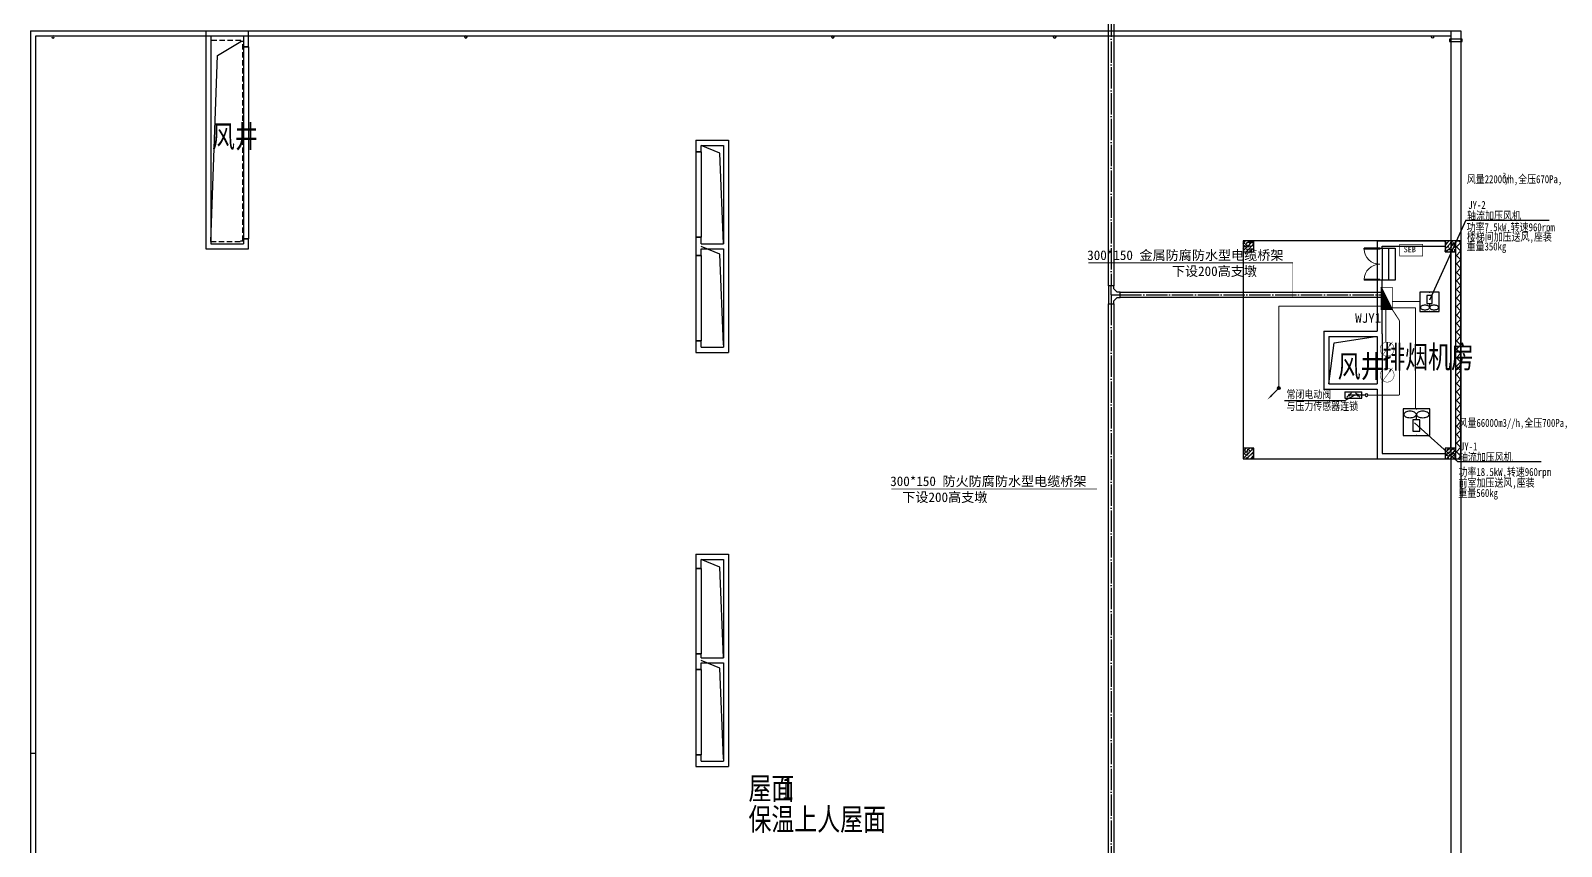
# Model space of a CAD drawing. Header units: millimetres. Extents: x -633009578 to 5705885, y -633235091 to 2571734.
# Drawn here: x 2848776 to 2920523, y 1680397 to 1718621 of the extents above; entities that cross this region are included whole.
import ezdxf

# ---------------------------------------------------------------- set-up
doc = ezdxf.new("R2010")
doc.units = ezdxf.units.MM
doc.header["$LTSCALE"] = 1000
doc.header["$MEASUREMENT"] = 0
for name, pattern in [('DASH', [0.35, 0.25, -0.1]), ('DOTE', [2.4200000000000004, 2, -0.2, 0.02, -0.2]), ('HIDDEN', [0.375, 0.25, -0.125])]:
    doc.linetypes.add(name, pattern=pattern)
doc.layers.get('0').update_dxf_attribs({"color": 9})
for name, color, linetype in [('3T_WOOD', 21, 'Continuous'), ('A-ABOV(投影线)', 154, 'HIDDEN'), ('A-COLUM(柱)', 255, 'Continuous'), ('A-DOOR(门）', 4, 'Continuous'), ('A-F-AREA(计算)', 5, 'Continuous'), ('A-HATH(填充)', 8, 'Continuous'), ('A-LM-QPM(设备)', 8, 'Continuous'), ('A-OTHER(其它)', 192, 'Continuous'), ('A-ROOF(屋顶)', 11, 'Continuous'), ('A-ST(雨水管)', 161, 'Continuous'), ('A-STAR(楼梯)', 51, 'Continuous'), ('A-TEXT(房间)', 243, 'Continuous'), ('A-WALL(墙)', 255, 'Continuous'), ('A-WINDOW（窗）', 4, 'Continuous'), ('WALL', 9, 'Continuous'), ('电-弱电平面-箭头', 3, 'Continuous'), ('电-强电平面-标注', 3, 'Continuous'), ('电-强电平面-线缆', 3, 'Continuous'), ('电-桥架', 4, 'Continuous'), ('设备-消防', 3, 'Continuous'), ('设备-箱柜', 3, 'Continuous')]:
    doc.layers.add(name, color=color, linetype=linetype)
doc.styles.add('-仿宋_GB2312', font='simhei.ttf')
doc.styles.add('0HVAC', font='simhei.ttf', dxfattribs={"width": 0.8, "bigfont": 'hztxt.shx'})
doc.styles.add('_TCH', font='simhei.ttf', dxfattribs={"width": 0.75, "bigfont": 'hztxt.shx'})
doc.styles.add('ELEC-DIM', font='simhei.ttf')
doc.styles.add('IDQSTYLE', font='simhei.ttf', dxfattribs={"width": 0.707, "bigfont": 'hztxt.shx'})
doc.styles.add('ros', font='simhei.ttf', dxfattribs={"width": 0.8, "bigfont": 'hztxt.shx'})

# ---------------------------------------------------------------- blocks, each defined once
blk = doc.blocks.new('_FZH')
h = blk.add_hatch()
h.set_pattern_fill('钢筋混凝土', color=256, scale=0.1, style=0)
h.set_pattern_definition([(45, (0, 0), (-0.1767766952966369, 0.1767766952966369), []), (50, (0, 0), (0.7172601826007535, -0.06275213498259512), [0.07500000000000001, -0.8250000000000001]), (355, (0, 0), (-0.138751333613, 0.7521921337000119), [0.06, -0.66]), (100.4514, (0.05977168000000001, -0.00522934), (0.5785093817140216, 0.6894395420609536), [0.06374019, -0.701142112]), (46.1842, (0, 0.2), (1.067241048625645, -0.1655190143290181), [0.1125, -1.2375]), (96.6356, (0.088936745, 0.186206693), (0.9346627055487033, 0.9741178709004418), [0.095610288, -1.051713]), (351.1842, (0, 0.2), (0.9346619451336272, 0.9741186009253247), [0.09000000000000001, -0.9900000000000001]), (21, (0.1, 0.15), (0.5969070521184617, -0.4026188906653388), [0.07500000000000001, -0.8250000000000001]), (326, (0.1, 0.15), (0.2433153319215824, 0.7251500450468529), [0.06, -0.66]), (71.4514, (0.149742233, 0.116448394), (0.84022262858149, 0.3225304967099524), [0.06374019, -0.701142112]), (37.50000000000001, (0, 0), (0.01215985531729062, 0.3328938538313115), [0, -0.652, 0, -0.67, 0, -0.6625000000000001]), (7.499999999999999, (0, 0), (0.2630695374421486, 0.3944117118823603), [0, -0.382, 0, -0.637, 0, -0.2525]), (-32.5, (-0.223, 0), (0.533822436172409, -0.02255487173437976), [0, -0.25, 0, -0.78, 0, -1.035]), (-42.5, (-0.323, 0), (0.5831861693423862, 0.1001049823323177), [0, -0.325, 0, -0.518, 0, -0.735])])
h.paths.add_polyline_path([(-0.5, -0.5), (0.5, -0.5), (0.5, 0.5), (-0.5, 0.5)])
blk.add_lwpolyline([(-0.5, -0.5), (0.5, -0.5), (0.5, 0.5), (-0.5, 0.5)], close=True)
blk = doc.blocks.new('$DorLib2D$00000002')
for p, q in [((-0.5, -5.684341886080802e-17), (-0.5000000000000007, 0.4875)), ((-0.4750000000000007, 0.4875), (-0.5000000000000007, 0.4875)), ((-0.475, -2.842170943040401e-17), (-0.4750000000000007, 0.4875)), ((0.475, -2.842170943040401e-17), (0.4750000000000007, 0.4875)), ((0.4750000000000007, 0.4875), (0.5000000000000007, 0.4875)), ((0.5, -5.684341886080802e-17), (0.5000000000000007, 0.4875)), ((-0.5, -5.684341886080802e-17), (-0.475, -2.842170943040401e-17)), ((0.5, -5.684341886080802e-17), (0.475, -2.842170943040401e-17))]:
    blk.add_line(p, q)
at = {"lineweight": 13}
for centre, start, end in [((-0.4875, -4.263256414560601e-17), 0, 88.53071641864632), ((0.4875, -4.263256414560601e-17), 91.4692835813537, 180)]:
    blk.add_arc(centre, 0.4875, start, end, dxfattribs=at)
blk = doc.blocks.new('G$C91E54488')
at = {"layer": 'A-HATH(填充)'}
h = blk.add_hatch(dxfattribs=at)
h.set_pattern_fill('多孔材料', color=256, scale=100, style=0)
h.set_pattern_definition([(45, (-2085598.514908035, -974312.4123308776), (-200.0002033111466, 200.0002033111467), []), (135, (-2085598.514908035, -974312.4123308776), (-200.0002033111467, -200.0002033111466), [])])
h.paths.add_polyline_path([(739.9999999925494, 47149.9999999362), (739.9999999888241, 57349.99999985425), (499.9999999888241, 57349.99999985425), (499.9999999925494, 47149.9999999362)])
at = {"layer": 'A-ABOV(投影线)'}
blk.add_lwpolyline([(-57849.99607232772, 66799.99999993795), (-57849.99607232772, 57324.99999993469), (-56449.99607232586, 57324.99999993469), (-56449.99607232586, 57349.9999494144), (-56349.99607232772, 57350.0000504615), (-56349.99607232772, 63324.99999993469), (-56349.99607232772, 66699.99996748671), (-56449.99607232586, 66700.00006853382), (-56449.99607232586, 66749.99999993795), (-57849.99607232772, 66749.99999993795)], dxfattribs=at)
at = {"layer": 'A-DOOR(门）'}
for p, q in [((-3190.000944601372, 57009.9999998851), (-3190.000944601372, 55509.9999998851)), ((-2950.000944601372, 57009.9999998851), (-2950.000944601372, 55509.9999998851))]:
    blk.add_line(p, q, dxfattribs=at)
at = {"layer": 'A-F-AREA(计算)'}
blk.add_lwpolyline([(739.9999999888241, 57349.99999985425), (-9467.560804907233, 57349.99999985425), (-9467.560804907233, 47149.99999985925), (739.9999999888241, 47149.99999985925)], close=True, dxfattribs=at)
at = {"layer": 'A-LM-QPM(设备)'}
blk.add_lwpolyline([(790.0148688396439, 66699.99999993807), (790.0148688396439, 66799.99999993807), (210.0148688396439, 66799.99999993807), (210.0148688396439, 66699.99999993807)], close=True, dxfattribs=at)
at = {"layer": 'A-OTHER(其它)'}
for points in [[(-57850.00094426889, 57324.99999984994), (-57537.84897081042, 66048.68558181601), (-56450.00094426796, 66699.9999998532)], [(-33824.99607231282, 57219.99999990733), (-34001.94845954981, 61464.90746837412), (-34874.99607226253, 61829.99999990757)], [(-33824.99607230444, 52489.99999993783), (-34001.94845954143, 56734.90746840462), (-34874.99607225414, 57099.99999993807)], [(-5450.000944610219, 50649.99999983353), (-5204.210469021462, 52579.72462929634), (-3266.017717282288, 52879.99999993399)], [(-33824.99607231282, 37819.99999990722), (-34001.94845954981, 42064.907468374), (-34874.99607226253, 42429.99999990745)], [(-33824.99607230444, 33089.99999993772), (-34001.94845954143, 37334.9074684045), (-34874.99607225414, 37699.99999993795)]]:
    blk.add_lwpolyline(points, dxfattribs=at)
at = {"layer": 'A-ROOF(屋顶)'}
for p, q in [((259.9990524798632, 67199.99999993795), (259.9990553390235, 8849.999999936204)), ((740.0051222695038, 67199.99999993795), (740.0051223235205, 8849.99999993667))]:
    blk.add_line(p, q, dxfattribs=at)
for points in [[(-66300.0009442009, 67199.99999993795), (-66300.0009442009, -740.000000061118)], [(-66300.0009442009, 67199.99999993795), (740.0051222695038, 67199.99999993795)], [(-66060.0009442009, -260.0000000438886), (-66060.0009442009, 66959.99999993795), (259.9990524919704, 66959.99999993807)], [(-66300.0009442009, 33349.99999993795), (-66060.0009442009, 33349.99999993795)]]:
    blk.add_lwpolyline(points, dxfattribs=at)
at = {"layer": 'A-ST(雨水管)'}
for points in [[(-65249.99607219221, 66959.99999993423, 1), (-65249.99607219221, 66859.99999993423, 1)], [(-45899.99607219687, 66959.99999993423, -1), (-45899.99607219687, 66859.99999993423, -1)], [(-45899.99607219687, 66959.99999993423, 1), (-45899.99607219687, 66859.99999993423, 1)], [(-28699.99607218755, 66959.99999993423, 1), (-28699.99607218755, 66859.99999993423, 1)], [(-28699.99607218755, 66959.99999993423, -1), (-28699.99607218755, 66859.99999993423, -1)], [(-18299.99607219314, 66959.99999993423, -1), (-18299.99607219314, 66859.99999993423, -1)], [(-18299.99607219314, 66959.99999993423, 1), (-18299.99607219314, 66859.99999993423, 1)], [(-589.996072193142, 66859.99999993423, -1), (-589.996072193142, 66959.99999993423, -1)]]:
    blk.add_lwpolyline(points, format="xyb", close=True, dxfattribs=at)
at = {"layer": 'A-STAR(楼梯)'}
for points in [[(-2950.000944592059, 57009.99999988358), (-2650.000944592059, 57009.99999988242), (-2650.000944597647, 55509.99999988312), (-2950.000944669358, 55509.99999988428)], [(-2650.000944592059, 57009.99999988242), (-2350.000944592059, 57009.99999988114), (-2350.000944597647, 55509.99999988184), (-2650.000944669358, 55509.99999988312)]]:
    blk.add_lwpolyline(points, dxfattribs=at)
at = {"layer": 'A-WALL(墙)'}
for p, q in [((-58089.99607231934, 67199.99999971152), (-56079.99607231095, 67199.99999971152)), ((-58089.99607231934, 67199.99999971152), (-58089.99607231934, 56979.99999994214)), ((-57849.99607231561, 66959.99999984843), (-56319.99607233936, 66959.99999984843)), ((-57849.99607231561, 66959.99999984843), (-57849.99607231515, 57219.99999994307)), ((-56319.99607233936, 66959.99999984843), (-56319.99607234122, 66449.9999997497)), ((-56079.99607231608, 66449.99999974994), (-56079.99607231095, 67199.99999971152)), ((-56319.99607234122, 66449.9999997497), (-56079.99607231608, 66449.99999974994)), ((-35114.99607225973, 62069.99999993562), (-35114.99607222574, 61525.00000000407)), ((-35114.99607225973, 62069.99999993562), (-33584.99607225973, 62069.99999993539)), ((-34874.99607229512, 61525.00000000419), (-34874.99607225973, 61829.99999993551)), ((-34874.99607225973, 61829.99999993551), (-33824.99607225973, 61829.99999993539)), ((-33824.99607225973, 61829.99999993539), (-33824.99607225973, 57219.99999993539)), ((-33584.99607225973, 62069.99999993539), (-33584.9960722737, 57099.9999999376)), ((-35114.99607222574, 61525.00000000407), (-34874.99607229512, 61525.00000000419)), ((-56079.99607231608, 57449.99999974982), (-56319.99607234122, 57449.99999974982)), ((-56319.99607234122, 57449.99999974982), (-56319.99607233936, 57219.99999994307)), ((-56079.99607231095, 56979.99999994214), (-56079.99607231608, 57449.99999974982)), ((-34874.99607229512, 57525.00000000419), (-35114.99607223738, 57525.00000000419)), ((-35114.99607223738, 57525.00000000419), (-35114.9960722737, 57099.99999993783)), ((-34874.99607225973, 57219.99999993551), (-34874.99607229512, 57525.00000000419)), ((-58089.99607231934, 56979.99999994214), (-56079.99607231095, 56979.99999994214)), ((-57849.99607231515, 57219.99999994307), (-56319.99607233936, 57219.99999994307)), ((-35114.9960722737, 57099.99999993783), (-35114.99607227277, 56674.99999974982)), ((-34874.99607225973, 57219.99999993551), (-33824.99607225973, 57219.99999993539)), ((-34874.99607229512, 56674.99999974982), (-34874.9960722588, 56979.99999993551)), ((-34874.9960722588, 56979.99999993551), (-33824.99607230909, 56979.99999993539)), ((-33824.99607230909, 56979.99999993539), (-33824.99607230909, 52369.99999993539)), ((-33584.9960722737, 57099.9999999376), (-33584.9960722588, 52129.99999993539)), ((-3190.00094461767, 57349.99999984517), (-1.0710209608078e-08, 57349.99999985402)), ((-3190.00094461767, 57349.99999984517), (-3190.000944595784, 57009.99999974982)), ((-3190.000944595784, 57009.99999974982), (-2950.000944591593, 57009.99999974982)), ((-2950.00094461441, 57109.99999989057), (-1.0710209608078e-08, 57109.99999985402)), ((-2950.000944591593, 57009.99999974982), (-2950.00094461441, 57109.99999989057)), ((260.0000000018626, 47649.99999968871), (259.9999999990687, 56849.99999968882)), ((499.9999999795109, 47649.99999968871), (500.0000000055879, 56849.99999968882)), ((-35114.99607227277, 56674.99999974982), (-34874.99607229512, 56674.99999974982)), ((-2950.000944586471, 55509.99999974982), (-3190.000944595784, 55509.99999974982)), ((-3190.000944595784, 55509.99999974982), (-3190.00094461767, 53119.99999993457)), ((-2950.000944601372, 52999.9999999163), (-2950.000944586471, 55509.99999974982)), ((-5690.00094463164, 53119.99999993446), (-3190.00094461767, 53119.99999993457)), ((-5690.00094463164, 53119.99999993446), (-5690.00094463164, 50409.99999979523)), ((-34874.99607229512, 52675.00000000419), (-35114.99607230164, 52675.00000000419)), ((-35114.99607230164, 52675.00000000419), (-35114.99607230909, 52129.99999993562)), ((-34874.9960722588, 52369.99999993551), (-34874.99607229512, 52675.00000000419)), ((-5450.000944637693, 52879.99999993399), (-3190.000944594853, 52879.99999993399)), ((-5450.000944637693, 52879.99999993399), (-5450.000944637693, 50649.9999998929)), ((-3190.000944594853, 52879.99999993399), (-3190.000944594853, 50649.9999998929)), ((-2950.000944601372, 52999.9999999163), (-2950.000944601372, 50529.9999998525)), ((-35114.99607230909, 52129.99999993562), (-33584.9960722588, 52129.99999993539)), ((-34874.9960722588, 52369.99999993551), (-33824.99607230909, 52369.99999993539)), ((-5690.00094463164, 50409.99999979523), (-3190.000944538508, 50409.99999979546)), ((-5450.000944637693, 50649.9999998929), (-3190.000944594853, 50649.9999998929)), ((-3190.000944538508, 50409.99999979546), (-3190.000944538508, 47149.99999994331)), ((-2950.000944601372, 50529.9999998525), (-2950.00094460696, 47389.99999989814)), ((-2950.00094460696, 47389.99999989814), (-1.0710209608078e-08, 47389.9999999362)), ((-3190.000944538508, 47149.99999994331), (-1.0710209608078e-08, 47149.9999999362)), ((-35114.99607231095, 42669.99999993562), (-35114.9960722914, 42005.00000000419)), ((-35114.99607231095, 42669.99999993562), (-33584.99607226066, 42669.99999993539)), ((-34874.99607224204, 42005.00000000419), (-34874.99607226066, 42429.99999993551)), ((-34874.99607226066, 42429.99999993551), (-33824.99607231095, 42429.99999993539)), ((-33824.99607231095, 42429.99999993539), (-33824.99607231095, 37819.99999993539)), ((-33584.99607226066, 42669.99999993539), (-33584.9960722737, 37699.99999993748)), ((-35114.9960722914, 42005.00000000419), (-34874.99607224204, 42005.00000000419)), ((-34874.99607224204, 38005.00000000419), (-35114.99607226159, 38005.00000000407)), ((-35114.99607226159, 38005.00000000407), (-35114.9960722737, 37699.99999993772)), ((-35114.9960722737, 37699.99999993772), (-35114.99607228395, 37275.00000000407)), ((-34874.99607226066, 37819.99999993551), (-34874.99607224204, 38005.00000000419)), ((-34874.99607226066, 37819.99999993551), (-33824.99607231095, 37819.99999993539)), ((-34874.99607229512, 37275.00000000419), (-34874.99607230909, 37579.99999993551)), ((-34874.99607230909, 37579.99999993551), (-33824.9960722588, 37579.99999993539)), ((-33824.9960722588, 37579.99999993539), (-33824.9960722588, 32969.99999993539)), ((-33584.9960722737, 37699.99999993748), (-33584.99607230909, 32729.99999993539)), ((-35114.99607228395, 37275.00000000407), (-34874.99607229512, 37275.00000000419)), ((-34874.99607229512, 33274.99999974982), (-35114.99607227184, 33274.99999974994)), ((-35114.99607227184, 33274.99999974994), (-35114.9960722588, 32729.99999993562)), ((-34874.99607230909, 32969.99999993551), (-34874.99607229512, 33274.99999974982)), ((-35114.9960722588, 32729.99999993562), (-33584.99607230909, 32729.99999993539)), ((-34874.99607230909, 32969.99999993551), (-33824.9960722588, 32969.99999993539))]:
    blk.add_line(p, q, dxfattribs=at)
at = {"layer": 'A-WINDOW（窗）', "linetype": 'DASH'}
for p, q in [((-56079.99607232586, 66449.99999975029), (-56319.99607232586, 66449.99999975029)), ((-34874.9960722737, 61524.9999998901), (-35114.9960722737, 61524.9999998901)), ((-56319.99607232586, 57449.99999975029), (-56079.99607232586, 57449.99999975029)), ((-35114.9960722737, 57524.9999998901), (-34874.9960722737, 57524.9999998901)), ((-34874.9960722737, 56674.99999993783), (-35114.9960722737, 56674.99999993783)), ((-35114.9960722737, 52674.99999993783), (-34874.9960722737, 52674.99999993783)), ((-34874.9960722737, 42004.99999990768), (-35114.9960722737, 42004.99999990768)), ((-35114.9960722737, 38004.99999990768), (-34874.9960722737, 38004.99999990768)), ((-34874.9960722737, 37274.99999993772), (-35114.9960722737, 37274.99999993772)), ((-35114.9960722737, 33274.99999993772), (-34874.9960722737, 33274.99999993772))]:
    blk.add_line(p, q, dxfattribs=at)
at = {"layer": 'A-WINDOW（窗）'}
for p, q in [((-56319.99607232586, 66449.99999975029), (-56319.99607232586, 57449.99999975029)), ((-56079.99607232586, 66449.99999975029), (-56079.99607232586, 57449.99999975029)), ((-35114.9960722737, 61524.9999998901), (-35114.9960722737, 57524.9999998901)), ((-34874.9960722737, 61524.9999998901), (-34874.9960722737, 57524.9999998901)), ((-35114.9960722737, 56674.99999993783), (-35114.9960722737, 52674.99999993783)), ((-34874.9960722737, 56674.99999993783), (-34874.9960722737, 52674.99999993783)), ((-35114.9960722737, 42004.99999990768), (-35114.9960722737, 38004.99999990768)), ((-34874.9960722737, 42004.99999990768), (-34874.9960722737, 38004.99999990768)), ((-35114.9960722737, 37274.99999993772), (-35114.9960722737, 33274.99999993772)), ((-34874.9960722737, 37274.99999993772), (-34874.9960722737, 33274.99999993772))]:
    blk.add_line(p, q, dxfattribs=at)
at = {"layer": 'WALL'}
for p, q in [((499.9999999925494, 47149.9999999362), (499.9999999888241, 57349.99999985425)), ((499.9999999888241, 57349.99999985425), (739.9999999888241, 57349.99999985425)), ((739.9999999925494, 47149.9999999362), (739.9999999888241, 57349.99999985425)), ((499.9999999925494, 47149.9999999362), (739.9999999925494, 47149.9999999362))]:
    blk.add_line(p, q, dxfattribs=at)
at = {"layer": 'A-COLUM(柱)', "xscale": 500, "yscale": 500, "zscale": 500}
for p in [(-9217.560804907233, 57099.99999985925), (249.9999999892898, 57099.9999999362), (-9217.560804907233, 47399.99999985925), (249.9999999892898, 47399.9999999362)]:
    blk.add_blockref('_FZH', p, dxfattribs=at)
at = {"layer": 'A-DOOR(门）', "xscale": -1500, "yscale": -1500, "zscale": -1500, "rotation": 270}
blk.add_blockref('$DorLib2D$00000002', (-3070.000944601372, 56259.9999998851), dxfattribs=at)
at = {"layer": 'A-TEXT(房间)', "style": '_TCH', "width": 0.75}
for s, p in [('风井', (-57800.9598603691, 61724.78277675563)), ('排烟机房', (-2948.144400505815, 51392.04066434538)), ('风井', (-5039.349679535255, 50955.15143786732)), ('屋面', (-32653.09284630837, 31177.45897880045)), ('1', (-31078.09284630837, 31177.45897880045)), ('保温上人屋面', (-32653.09284630837, 29730.57586273493))]:
    blk.add_text(s, height=1050, dxfattribs=at).set_placement(p)
blk = doc.blocks.new('00000561Cent_UP')
at = {"color": 0, "linetype": 'ByBlock', "lineweight": -2}
blk.add_line((175, -175), (-175, 175), dxfattribs=at)
for radius in [55.3955500890495, 37.51539900800275, 26.83071063336451]:
    blk.add_circle((0, 0), radius, dxfattribs=at)
blk = doc.blocks.new('00000561Cent_DN')
at = {"color": 0, "linetype": 'ByBlock', "lineweight": -2}
blk.add_line((175, 175), (-175, -175), dxfattribs=at)
for radius in [55.3955500890495, 37.51539900800275, 26.83071063336451]:
    blk.add_circle((0, 0), radius, dxfattribs=at)
blk = doc.blocks.new('00000561Cent')
blk.add_line((0, 250), (0, -250))
blk = doc.blocks.new('00000561Body')
at = {"color": 0, "linetype": 'ByBlock', "lineweight": -2}
for p, q in [((-250, -500), (-250, 500)), ((250, 500), (-250, 500)), ((250, -500), (250, 500)), ((-250, -500), (250, -500))]:
    blk.add_line(p, q, dxfattribs=at)
blk.add_line((0, 500), (0, 0))
blk = doc.blocks.new('00000561Hand')
blk.add_line((0, 250), (0, 0))
at = {"color": 0, "linetype": 'ByBlock', "lineweight": -2}
blk.add_circle((0, 350), 100, dxfattribs=at)
blk = doc.blocks.new('$轴流风机$00000011')
for p, q in [((-500, 500, 1e-08), (-500, -500, 1e-08)), ((500, 500, 1e-08), (-500, 500, 1e-08)), ((-339.4800092864898, 134.6796910074772, 1e-08), (-339.4800092864898, -134.6796910074772, 1e-08)), ((87.95522044965765, 134.6796910074772, 1e-08), (-339.4800092864898, 134.6796910074772, 1e-08)), ((87.95522044965765, -134.6796910074772, 1e-08), (87.95522044965765, 134.6796910074772, 1e-08)), ((87.95522044965765, 0, 1e-08), (288.4946038684575, 0, 1e-08)), ((500, -500, 1e-08), (500, 500, 1e-08)), ((-500, -500, 1e-08), (500, -500, 1e-08)), ((-339.4800092864898, -134.6796910074772, 1e-08), (87.95522044965765, -134.6796910074772, 1e-08))]:
    blk.add_line(p, q)
for centre, radius, start, end in [((633.07206670288, 238.2729985965852, 1e-08), 465.0358888982827, 168.1126115914812, 180), ((633.07206670288, 238.2729985965852, 1e-08), 465.0358888974643, 180, 191.8873884085187), ((462.4428888200782, 274.1909822780144, 1e-08), 290.6672624295167, 153.0603398671826, 168.1126115914812), ((462.4428888200782, 202.3550149151561, 1e-08), 290.6672624290152, 191.8873884085187, 206.9396601328174), ((355.1290658579092, 328.7278263123881, 1e-08), 170.2906702038428, 129.1821255884627, 153.0603398671826), ((355.1290658579092, 147.8181708826014, 1e-08), 170.2906702042031, 206.9396601328174, 230.8178744115374), ((288.4946038684575, 410.4818086252635, 1e-08), 64.8209345055534, 90, 129.1821255884627), ((288.4946038684575, 66.06418856972596, 1e-08), 64.82093450569862, 230.8178744115374, 270), ((288.4946038684575, 410.4818086252635, 1e-08), 64.82093450552276, 50.81787441153735, 90), ((288.4946038684575, 66.06418856972596, 1e-08), 64.82093450561933, 270, 309.1821255884627), ((221.8601418790058, 328.7278263123881, 1e-08), 170.2906702037323, 26.93966013281736, 50.81787441153735), ((221.8601418790058, 147.8181708826014, 1e-08), 170.2906702039885, 309.1821255884627, 333.0603398671827), ((114.5463189241127, 274.1909822780144, 1e-08), 290.6672624295164, 11.88738840851878, 26.93966013281736), ((114.5463189241127, 202.3550149151561, 1e-08), 290.6672624293529, 333.0603398671827, 348.1126115914813), ((-56.08285895868903, 238.2729985965852, 1e-08), 465.0358888982828, 0, 11.88738840851878), ((-56.08285895868903, 238.2729985965852, 1e-08), 465.035888898019, 348.1126115914813, 0), ((633.07206670288, -238.2729985965852, 1e-08), 465.0358888974643, 168.1126115914812, 180), ((633.07206670288, -238.2729985965852, 1e-08), 465.0358888982922, 180, 191.8873884085187), ((462.4428888200782, -202.3550149151561, 1e-08), 290.6672624290063, 153.0603398671826, 168.1126115914812), ((462.4428888200782, -274.1909822780144, 1e-08), 290.6672624295167, 191.8873884085187, 206.9396601328174), ((355.1290658579092, -147.8181708826014, 1e-08), 170.2906702042102, 129.1821255884627, 153.0603398671826), ((355.1290658579092, -328.7278263123881, 1e-08), 170.2906702038428, 206.9396601328174, 230.8178744115374), ((288.4946038684575, -66.06418856972596, 1e-08), 64.82093450570038, 90, 129.1821255884627), ((288.4946038684575, -410.4818086252635, 1e-08), 64.82093450555568, 230.8178744115374, 270), ((288.4946038684575, -66.06418856972596, 1e-08), 64.82093450561933, 50.81787441153735, 90), ((288.4946038684575, -410.4818086252635, 1e-08), 64.82093450552276, 270, 309.1821255884627), ((221.8601418790058, -147.8181708826014, 1e-08), 170.290670203996, 26.93966013281736, 50.81787441153735), ((221.8601418790058, -328.7278263123881, 1e-08), 170.2906702037334, 309.1821255884627, 333.0603398671827), ((114.5463189241127, -202.3550149151561, 1e-08), 290.6672624293437, 11.88738840851878, 26.93966013281736), ((114.5463189241127, -274.1909822780144, 1e-08), 290.6672624295169, 333.0603398671827, 348.1126115914813), ((-56.08285895868903, -238.2729985965852, 1e-08), 465.035888898019, 0, 11.88738840851878), ((-56.08285895868903, -238.2729985965852, 1e-08), 465.0358888982919, 348.1126115914813, 0)]:
    blk.add_arc(centre, radius, start, end)
for p in [(-500, 0, 1e-08), (500, 0, 1e-08)]:
    blk.add_point(p)
blk = doc.blocks.new('HC001304')
at = {"color": 0, "linetype": 'Continuous'}
blk.add_line((1.147673841419251, 1.538953517481514), (1.735401947549264, 2.599742189978989), dxfattribs=at)
at = {"color": 0, "linetype": 'Continuous', "const_width": 0.2}
blk.add_lwpolyline([(2.673745217742495e-14, -3.125, 0.1989123673796571), (2.209708691207992, -2.209708691207937, 0.1989123673796571), (3.125000000000028, -4.323120637516818e-16, 0.1989123673796568), (2.209708691207993, 2.209708691207993, 0.1989123673796569), (2.841876514387939e-14, 3.125, 0.1989123673796569), (-2.209708691207936, 2.209708691207994, 0.1989123673796568), (-3.124999999999972, 2.10353517373855e-15, 0.1989123673796572), (-2.209708691207937, -2.209708691207936, 0.1989123673796571)], format="xyb", close=True, dxfattribs=at)
blk.add_lwpolyline([(-2.500110713345594, -3.281016827298258), (2.47847216535268, 3.297393019579605)], dxfattribs=at)
at = {"color": 0, "style": 'IDQSTYLE', "width": 0.7}
blk.add_attdef('PSFHATT', (5.125000010000028, -3.281016827298258), '', height=2.5, dxfattribs=at)
blk = doc.blocks.new('*X123')
at = {"color": 0, "linetype": 'Continuous'}
for p, q in [((233.4492024890881, 319.9990725063215), (234.6328635057249, 321.1827335229584)), ((233.8734665578, 319.9990725063215), (235.4813916431488, 321.6069975916703)), ((234.297730626512, 319.9990725063215), (236.3299197805727, 322.0312616603822)), ((234.7219946952239, 319.9990725063215), (237.1784479179965, 322.4555257290941)), ((235.1462587639358, 319.9990725063215), (238.0269760554204, 322.8797897978061)), ((235.5705228326477, 319.9990725063215), (238.8755041928442, 323.304053866518)), ((235.9947869013596, 319.9990725063215), (239.7240323302681, 323.7283179352299)), ((236.4190509700716, 319.9990725063215), (240.5725604676919, 324.1525820039419)), ((236.8433150387835, 319.9990725063215), (241.4210886051158, 324.5768460726538)), ((237.2675791074955, 319.9990725063215), (242.2655414724513, 324.9970348712774)), ((237.6918431762074, 319.9990725063215), (242.2655414724513, 324.5727708025654)), ((238.1161072449193, 319.9990725063215), (242.2655414724513, 324.1485067338535)), ((238.5403713136312, 319.9990725063215), (242.2655414724513, 323.7242426651416)), ((238.9646353823431, 319.9990725063215), (242.2655414724513, 323.2999785964296)), ((239.3888994510551, 319.9990725063215), (242.2655414724513, 322.8757145277177)), ((239.813163519767, 319.9990725063215), (242.2655414724513, 322.4514504590058)), ((240.2374275884789, 319.9990725063215), (242.2655414724513, 322.0271863902939)), ((240.6616916571909, 319.9990725063215), (242.2655414724513, 321.6029223215819)), ((241.0859557259028, 319.9990725063215), (242.2655414724513, 321.17865825287)), ((232.6006743516642, 319.9990725063215), (232.9358072308772, 320.3342053855345)), ((233.0249384203761, 319.9990725063215), (233.7843353683011, 320.7584694542464)), ((241.5102197946147, 319.9990725063215), (242.2655414724513, 320.7543941841581)), ((241.9344838633266, 319.9990725063215), (242.2655414724513, 320.3301301154461))]:
    blk.add_line(p, q, dxfattribs=at)
blk = doc.blocks.new('HC000431')
at = {"color": 0, "linetype": 'Continuous'}
blk.add_line((5, 2.5), (-5, -2.5), dxfattribs=at)
at = {"color": 0, "linetype": 'Continuous', "const_width": 0.3}
for points in [[(5, 2.5), (-5, 2.5), (-5, -2.5)], [(-5, -2.5), (5, -2.5), (5, 2.5)]]:
    blk.add_lwpolyline(points, dxfattribs=at)
at = {"color": 0, "linetype": 'Continuous'}
blk.add_blockref('*X123', (-237.2655414724513, -322.4990725063215), dxfattribs=at)
at = {"color": 0, "style": 'IDQSTYLE', "width": 0.7}
blk.add_attdef('PSFHATT', (7.000000000000028, -2.5), '', height=2.5, dxfattribs=at)
blk = doc.blocks.new('*X3')
at = {"color": 0, "linetype": 'Continuous'}
for p, q in [((192.587376364835, 446.7215535232801), (193.8713933576327, 448.0055705160779)), ((192.6509968705344, 446.3609099602676), (194.2320369206452, 447.9419500103785)), ((192.6864539319484, 447.2448951591055), (193.3480517218074, 447.9064929489645)), ((192.7889704286661, 446.0746194496875), (194.5183274312254, 447.8039764522467)), ((192.9823694457329, 445.8437543980423), (194.7491924828706, 447.61057743518)), ((193.2275231399996, 445.664644023597), (194.9283028573159, 447.3654237409133)), ((193.5311577474, 445.5440145622856), (195.0489323186273, 447.0617891335129)), ((193.9202347052458, 445.5088274514194), (195.0841194294935, 446.6727121756671)), ((194.6075199946775, 445.7718486721392), (194.8210982087737, 445.9854268862354))]:
    blk.add_line(p, q, dxfattribs=at)
blk = doc.blocks.new('HC001442')
at = {"color": 0, "linetype": 'Continuous'}
blk.add_line((2.614797267597169e-12, -0.0577611932696982), (-3.1054929004722, -3.232738715066034), dxfattribs=at)
blk.add_lwpolyline([(-3.1054929004722, -3.232738715066034, 0.8, 0, 0), (-5.057392361375946, -5.119309791709952, 0, 0, 0)], format="xyseb", dxfattribs=at)
blk.add_circle((0, 0), 0.625, dxfattribs=at)
at = {"color": 0, "linetype": 'Continuous', "xscale": 0.5, "yscale": 0.5, "zscale": 0.5}
blk.add_blockref('*X3', (-96.91845018383279, -223.3780232566237), dxfattribs=at)
at = {"color": 0, "style": 'IDQSTYLE', "width": 0.7}
blk.add_attdef('PSFHATT', (2.62500001, -5.119309791709952), '', height=2.5, dxfattribs=at)
blk = doc.blocks.new('HC001524')
at = {"color": 0, "linetype": 'Continuous', "const_width": 0.3}
blk.add_lwpolyline([(5, 2.5), (-5, 2.5), (-5, -2.5), (5, -2.5)], close=True, dxfattribs=at)
at = {"color": 0, "style": 'IDQSTYLE', "width": 0.7}
for tag, p in [('AF', (-1.5, -1.25)), ('PSFHATT', (7, -2.5))]:
    blk.add_attdef(tag, p, '', height=2.5, dxfattribs=at)

msp = doc.modelspace()

# ---------------------------------------------------------------- linework, layer by layer
at = {"layer": '电-强电平面-线缆', "color": 1, "linetype": 'Continuous', "const_width": 45}
for points in [[(2907277, 1705710.952902351), (2912075.5, 1705710.952902351)], [(2907277, 1701872.900042752), (2907277, 1705710.952902351)], [(2912293.559248625, 1704021.557271111), (2912293.559248625, 1705548.49999994)], [(2912935, 1705031), (2912600.28604832, 1705548.49999994)], [(2912600.5, 1705924.690751345), (2913895.042866981, 1705924.690751345)], [(2912600.5, 1705637.167551011), (2913689.5, 1705637.167551011)], [(2913689.5, 1700899.019195957), (2913689.5, 1705637.167551011)], [(2912935, 1701543.879821857), (2912935, 1705031)], [(2912293.559248625, 1702802.251383333), (2912293.559248625, 1703376.676226503)], [(2911447.486991012, 1701543.879821857), (2912935, 1701543.879821857)]]:
    msp.add_lwpolyline(points, dxfattribs=at)
at = {"layer": '电-桥架', "color": 5, "linetype": 'DOTE', "ltscale": 0.5}
for p, q in [((2899421.996072099, 1777403.499999925), (2899421.996103504, 1706666.499999999)), ((2899421.996103693, 1706241.499999999), (2899421.996103504, 1706666.499999999)), ((2899421.996103693, 1706241.499999999), (2899421.996103881, 1705816.499999999)), ((2899421.996103693, 1706241.499999999), (2899846.996103693, 1706241.499999999)), ((2899846.996103693, 1706241.499999999), (2912125.999055409, 1706241.499999998)), ((2899421.996103881, 1705816.499999999), (2899421.996123764, 1661034.999994653))]:
    msp.add_line(p, q, dxfattribs=at)
at = {"layer": '电-桥架', "ltscale": 0.5}
for points in [[(2899296.996103504, 1706666.499999943), (2899296.996072099, 1777403.499999869), (2899546.996072099, 1777403.499999982), (2899546.996103504, 1706666.500000055)], [(2899546.996103881, 1705816.500000054), (2899546.996103815, 1705966.500000054), (2899696.996103692, 1706116.499999999), (2899846.996103692, 1706116.499999999), (2899846.996103693, 1706366.499999999), (2899696.996103693, 1706366.499999999), (2899546.996103571, 1706516.500000054), (2899546.996103504, 1706666.500000054), (2899296.996103504, 1706666.499999944), (2899296.996103881, 1705816.499999944)], [(2912125.99905541, 1706116.499999998), (2899846.996103693, 1706116.499999999), (2899846.996103692, 1706366.499999999), (2912125.999055409, 1706366.499999998)], [(2899296.996123764, 1661034.999994597), (2899296.996103881, 1705816.499999943), (2899546.996103881, 1705816.500000055), (2899546.996123764, 1661034.999994709)]]:
    msp.add_lwpolyline(points, close=True, dxfattribs=at)
at = {"layer": '设备-消防'}
for p, q in [((2916041.956445526, 1709744.646572543, 1500), (2914345.042866981, 1705983.83091101, 3000)), ((2916041.956445526, 1709744.646572543, 1500), (2919955.764062871, 1709744.646572543, 1500)), ((2915654.880747322, 1698430.527613045, 1500), (2913642.915890678, 1700242.099731698, 1500)), ((2915654.880747322, 1698430.527613045, 1500), (2919568.688364667, 1698430.527613045, 1500))]:
    msp.add_line(p, q, dxfattribs=at)
msp.add_lwpolyline([(2907549.938660895, 1701290.750856559), (2910367.277753111, 1701290.750856559), (2910824.758857728, 1701543.879821857)], dxfattribs=at)
at = {"layer": '设备-箱柜', "color": 6}
for points in [[(2907943.181959705, 1706157, 15, 15, 0), (2907943.181959705, 1707735.422418155, 15, 15, 0), (2907943.181959705, 1707735.422418155, 45, 45, 0), (2898347.051003957, 1707735.422418155, 45, 45, 0)], [(2899432.367656813, 1697142.570054286, 15, 15, 0), (2898757.84358672, 1697142.570054286, 15, 15, 0), (2898757.84358672, 1697142.570054286, 45, 45, 0), (2889113.712630971, 1697142.570054286, 45, 45, 0)]]:
    msp.add_lwpolyline(points, format="xyseb", dxfattribs=at)

# ---------------------------------------------------------------- block references
at = {"layer": '3T_WOOD'}
msp.add_blockref('G$C91E54488', (2915076, 1651413.5), dxfattribs=at)
at = {"layer": '电-弱电平面-箭头', "color": 4, "xscale": 105, "yscale": 105, "zscale": 105}
msp.add_blockref('HC001442', (2907277, 1701872.900042752), dxfattribs=at)
at = {"layer": '设备-消防'}
for p, xscale, yscale, zscale, rotation in [((2914345.042866981, 1705908.63091101, 3000), 0.9, 0.9, 900, 270), ((2913727.216105171, 1700274.019195957, 3000), 1.25, 1.25, 1250, 90)]:
    msp.add_blockref('$轴流风机$00000011', p, dxfattribs=dict(at, xscale=xscale, yscale=yscale, zscale=zscale, rotation=rotation))
at = {"layer": '设备-消防', "xscale": 105, "yscale": 105, "zscale": 105}
for p in [(2912354.371461225, 1703699.116748807), (2912354.371461225, 1702479.810861029)]:
    msp.add_blockref('HC001304', p, dxfattribs=at)
at = {"layer": '设备-消防', "rotation": 270}
for name, p, xscale, yscale in [('00000561Body', (2910777.486991012, 1701543.879821857, 3000), 0.6, 0.8), ('00000561Cent_DN', (2910577.486991012, 1701543.879821857, 3000), -0.6, 0.6), ('00000561Cent', (2910777.486991012, 1701543.879821857, 3000), -0.6, 0.8), ('00000561Cent_UP', (2910977.486991012, 1701543.879821857, 3000), -0.6, 0.6), ('00000561Hand', (2911177.486991012, 1701543.879821857, 3000), -0.6, 0.6)]:
    msp.add_blockref(name, p, dxfattribs=dict(at, xscale=xscale, yscale=yscale))
at = {"layer": '设备-箱柜'}
ref = msp.add_blockref('HC001524', (2913486.966089653, 1708331.8), dxfattribs=dict(at, xscale=-107.52, yscale=107.52, zscale=107.52, rotation=180))
ref.add_attrib('AF', 'SEB', (2913130.153941607, 1708234.286941427), dxfattribs={"layer": '0', "color": 0, "height": 268.8, "style": 'ELEC-DIM'})
at = {"layer": '设备-箱柜', "xscale": 105, "yscale": 105, "zscale": 105, "rotation": 270}
msp.add_blockref('HC000431', (2912338, 1706073.49999994), dxfattribs=at)

# ---------------------------------------------------------------- texts
at = {"layer": '电-强电平面-标注', "style": 'ELEC-DIM'}
msp.add_text('WJY1', height=450, dxfattribs=at).set_placement((2910856.641568394, 1704929.679215803))
at = {"layer": '设备-消防', "linetype": 'Continuous', "style": '0HVAC', "width": 0.8}
for s, height, p in [('风量22000m', 375, (2916088.461313501, 1711472.053429933, 1500)), ('3', 262.5, (2917762.211313608, 1711703.303429154, 1500)), ('/h,全压670Pa,', 375, (2917884.711313501, 1711472.053429096, 1500)), ('功率7.5kW,转速960rpm', 375, (2916083.736903004, 1709222.053429935, 1500)), ('楼梯间加压送风,座装', 375, (2916093.185721692, 1708772.053429931, 1500)), ('重量350kg', 375, (2916081.37469786, 1708322.053429936, 1500))]:
    msp.add_text(s, height=height, rotation=360, dxfattribs=at).set_placement(p)
at = {"layer": '设备-消防', "width": 0.8}
for s, style, p in [('JY-2', '0HVAC', (2916156.651111228, 1710265.510653484, 1500)), ('轴流加压风机', '0HVAC', (2916104.090522575, 1709765.726001478, 1500)), ('与压力传感器连锁', 'ros', (2907638.189825346, 1700835.15149169)), ('常闭电动阀', 'ros', (2907638.189825346, 1701388.030062358)), ('JY-1', '0HVAC', (2915769.575413025, 1698951.391693986, 1500)), ('轴流加压风机', '0HVAC', (2915717.014824371, 1698451.60704198, 1500))]:
    msp.add_text(s, height=375, dxfattribs=dict(at, style=style)).set_placement(p)
at = {"layer": '设备-消防', "lineweight": 35, "style": '-仿宋_GB2312', "width": 0.8}
for s, p in [('风量66000m3//h,全压700Pa,', (2915701.74392722, 1700053.232223244, 1500)), ('功率18.5kW,转速960rpm', (2915700.05853289, 1697753.513122121, 1500)), ('前室加压送风,座装', (2915703.429319173, 1697250.760313131, 1500)), ('重量560kg', (2915693.316959397, 1696768.147953585, 1500))]:
    msp.add_text(s, height=375, rotation=359.9999999733196, dxfattribs=at).set_placement(p)
at = {"layer": '设备-箱柜', "color": 6, "style": 'ELEC-DIM'}
for s, p in [('300*150 金属防腐防水型电缆桥架', (2898297.985484532, 1707873.717519066)), ('下设200高支墩', (2902267.151972263, 1707125)), ('300*150 防火防腐防水型电缆桥架', (2889064.647111546, 1697280.865155197)), ('下设200高支墩', (2889630.813599277, 1696532.147636131))]:
    msp.add_text(s, height=450, dxfattribs=at).set_placement(p)

doc.saveas('drawing.dxf')
